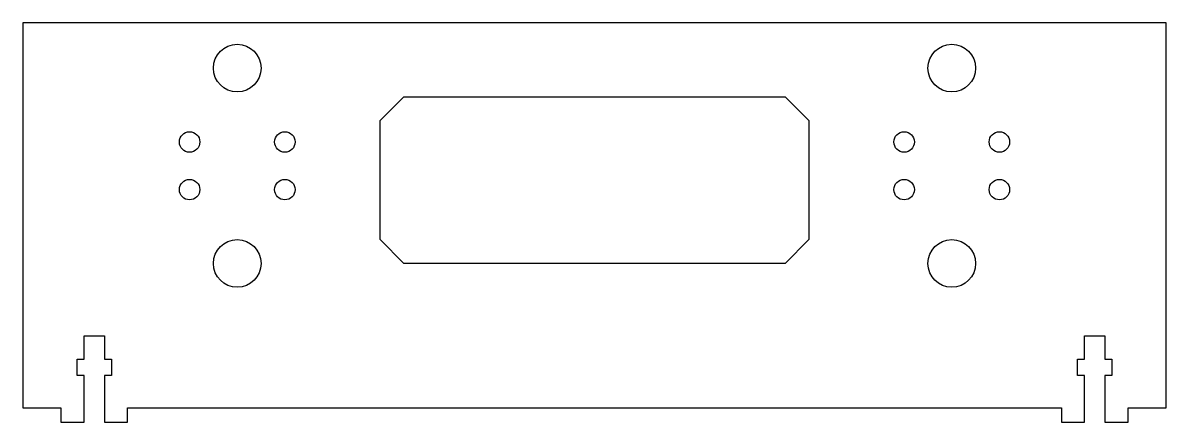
# Model space of a CAD drawing. Header units: millimetres. Extents: x 0 to 240, y 0 to 84.
import ezdxf

# ---------------------------------------------------------------- set-up
doc = ezdxf.new("R2010")
doc.units = ezdxf.units.MM

msp = doc.modelspace()

# ---------------------------------------------------------------- linework, layer by layer
at = {"layer": 'CUT'}
for p, q in [((240, 83.8), (0, 83.8)), ((0, 83.8), (0, 3)), ((240, 3), (240, 83.8)), ((75, 63.3), (80, 68.3)), ((80, 68.3), (160, 68.3)), ((160, 68.3), (165, 63.3)), ((75, 38.3), (75, 63.3)), ((165, 63.3), (165, 38.3)), ((80, 33.3), (75, 38.3)), ((165, 38.3), (160, 33.3)), ((160, 33.3), (80, 33.3)), ((12.85, 13.2), (12.85, 18.1)), ((12.85, 18.1), (17.15, 18.1)), ((17.15, 18.1), (17.15, 13.2)), ((222.85, 18.1), (227.15, 18.1)), ((222.85, 13.2), (222.85, 18.1)), ((227.15, 18.1), (227.15, 13.2)), ((11.4, 9.8), (11.4, 13.2)), ((11.4, 13.2), (12.85, 13.2)), ((17.15, 13.2), (18.6, 13.2)), ((18.6, 13.2), (18.6, 9.8)), ((221.4, 13.2), (222.85, 13.2)), ((221.4, 9.8), (221.4, 13.2)), ((227.15, 13.2), (228.6, 13.2)), ((228.6, 13.2), (228.6, 9.8)), ((12.85, 9.8), (11.4, 9.8)), ((12.85, 0), (12.85, 9.8)), ((18.6, 9.8), (17.15, 9.8)), ((17.15, 9.8), (17.15, 0)), ((222.85, 9.8), (221.4, 9.8)), ((222.85, 0), (222.85, 9.8)), ((227.15, 9.8), (227.15, 0)), ((228.6, 9.8), (227.15, 9.8)), ((0, 3), (8, 3)), ((8, 3), (8, 0)), ((22, 3), (218, 3)), ((22, 0), (22, 3)), ((218, 3), (218, 0)), ((232, 3), (240, 3)), ((232, 0), (232, 3)), ((8, 0), (12.85, 0)), ((17.15, 0), (22, 0)), ((218, 0), (222.85, 0)), ((227.15, 0), (232, 0))]:
    msp.add_line(p, q, dxfattribs=at)
for centre, radius in [((45, 74.3), 5), ((195, 74.3), 5), ((35, 58.8), 2.15), ((55, 58.8), 2.15), ((185, 58.8), 2.15), ((205, 58.8), 2.15), ((35, 48.8), 2.15), ((55, 48.8), 2.15), ((185, 48.8), 2.15), ((205, 48.8), 2.15), ((45, 33.3), 5), ((195, 33.3), 5)]:
    msp.add_circle(centre, radius, dxfattribs=at)

doc.saveas('drawing.dxf')
